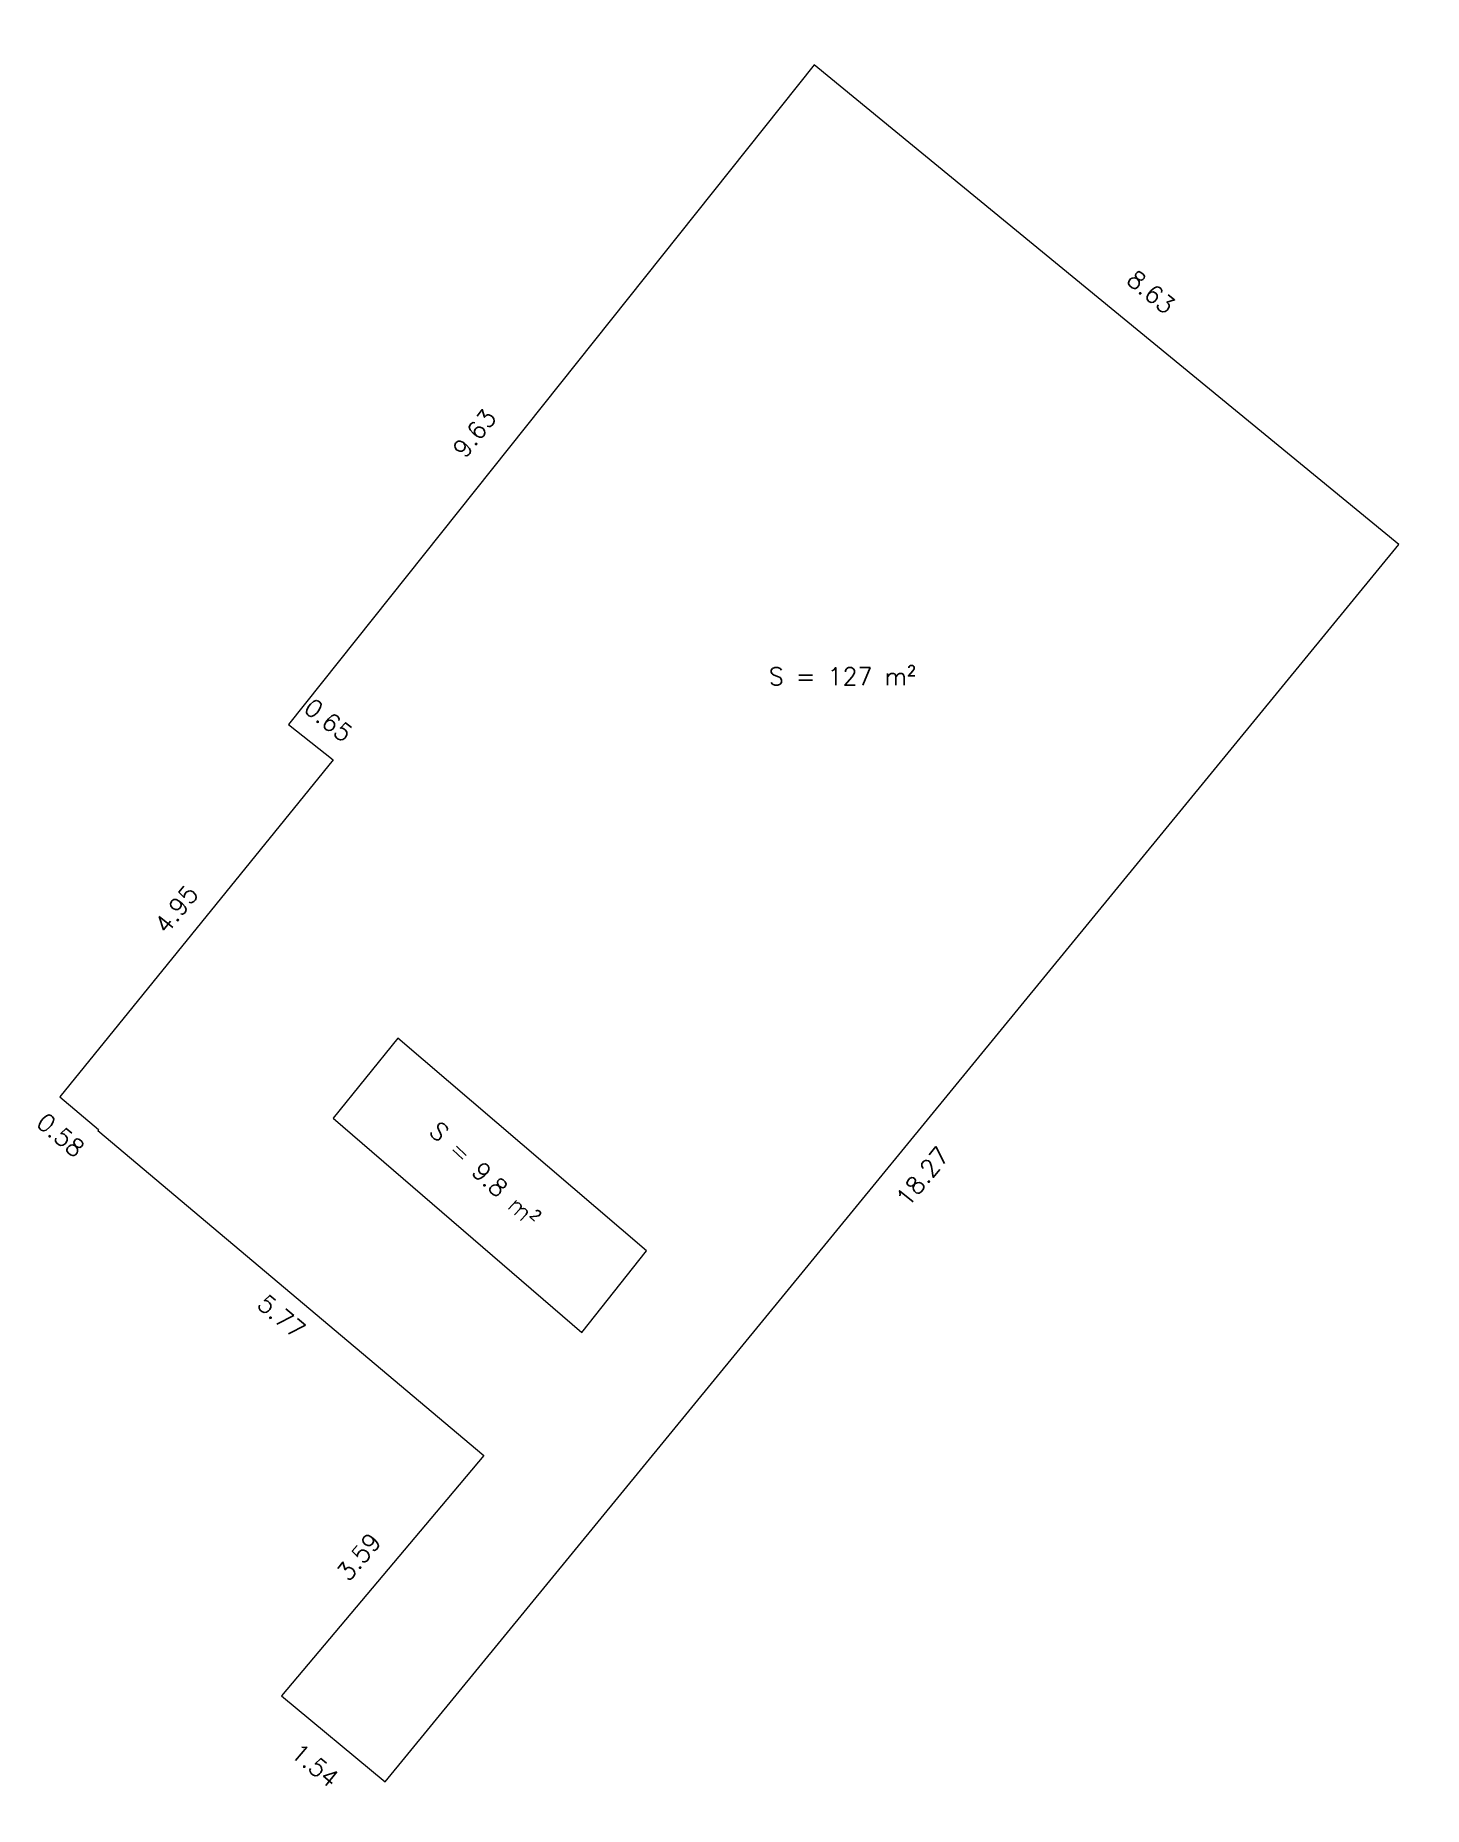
# Model space of a CAD drawing. Header units: metres. Extents: x 7511797.1 to 7511813, y 4691458.6 to 4691478.8.
import ezdxf
from ezdxf.enums import TextEntityAlignment as Align

# ---------------------------------------------------------------- set-up
doc = ezdxf.new("R2010")
doc.units = ezdxf.units.M
doc.layers.add('LLOSHKOBARE_A10_PAR_PARCEL', color=7, linetype='Continuous')
doc.layers.add('lokali', color=1, linetype='Continuous', lineweight=0)
doc.layers.add('shkallet', color=5, linetype='Continuous', lineweight=0)
doc.styles.get("Standard").update_dxf_attribs({"font": 'simplex.shx'})
doc.dimstyles.get("Standard").update_dxf_attribs({"dimtxt": 1, "dimasz": 0.18, "dimexe": 0.18, "dimexo": 0.0625, "dimgap": 0.09, "dimtad": 0, "dimzin": 0, "dimdsep": 46, "dimtxsty": 'Standard', "dimcen": 0.09, "dimse1": 1, "dimse2": 1, "dimsd1": 1, "dimsd2": 1, "dimadec": 0, "dimazin": 0, "dimtfac": 1, "dimtofl": 0, "dimtmove": 0, "dimatfit": 3, "dimfxl": 1, "dimtolj": 1, "dimtzin": 0, "dimarcsym": 0})

# ---------------------------------------------------------------- blocks, each defined once
blk = doc.blocks.new('*D109')
at = {"layer": 'Defpoints', "color": 0, "transparency": 16777216}
for p in [(7511805.689, 4691478.743), (7511806.011, 4691478.486), (7511800.01, 4691470.949)]:
    blk.add_point(p, dxfattribs=at)
at = {"color": 0, "transparency": 16777216, "insert": (7511802.133, 4691474.277), "char_height": 0.2, "attachment_point": 5, "rotation": 51.4709}
blk.add_mtext('\\A1;9.63', dxfattribs=at)
blk = doc.blocks.new('*D110')
at = {"layer": 'Defpoints', "color": 0, "transparency": 16777216}
for p in [(7511800.01, 4691470.949), (7511800.718, 4691470.798), (7511800.517, 4691470.545)]:
    blk.add_point(p, dxfattribs=at)
at = {"color": 0, "transparency": 16777216, "insert": (7511800.464, 4691470.999), "char_height": 0.2, "attachment_point": 5, "rotation": 321.4798}
blk.add_mtext('\\A1;0.65', dxfattribs=at)
blk = doc.blocks.new('*D111')
at = {"layer": 'Defpoints', "color": 0, "transparency": 16777216}
for p in [(7511800.517, 4691470.545), (7511797.152, 4691466.897), (7511797.397, 4691466.698)]:
    blk.add_point(p, dxfattribs=at)
at = {"color": 0, "transparency": 16777216, "insert": (7511798.727, 4691468.839), "char_height": 0.2, "attachment_point": 5, "rotation": 50.963}
blk.add_mtext('\\A1;4.95', dxfattribs=at)
blk = doc.blocks.new('*D112')
at = {"layer": 'Defpoints', "color": 0, "transparency": 16777216}
for p in [(7511797.397, 4691466.698), (7511797.839, 4691466.324), (7511797.627, 4691466.074)]:
    blk.add_point(p, dxfattribs=at)
at = {"color": 0, "transparency": 16777216, "insert": (7511797.406, 4691466.26), "char_height": 0.2, "attachment_point": 5, "rotation": 319.7848}
blk.add_mtext('\\A1;0.58', dxfattribs=at)
blk = doc.blocks.new('*D113')
at = {"layer": 'Defpoints', "color": 0, "transparency": 16777216}
for p in [(7511797.83, 4691466.314), (7511802.239, 4691462.598), (7511802.061, 4691462.387)]:
    blk.add_point(p, dxfattribs=at)
at = {"color": 0, "transparency": 16777216, "insert": (7511799.927, 4691464.187), "char_height": 0.2, "attachment_point": 5, "rotation": 319.8704}
blk.add_mtext('\\A1;5.77', dxfattribs=at)
blk = doc.blocks.new('*D114')
at = {"layer": 'Defpoints', "color": 0, "transparency": 16777216}
for p in [(7511802.239, 4691462.598), (7511799.662, 4691460.077), (7511799.928, 4691459.853)]:
    blk.add_point(p, dxfattribs=at)
at = {"color": 0, "transparency": 16777216, "insert": (7511800.812, 4691461.443), "char_height": 0.2, "attachment_point": 5, "rotation": 49.9042}
blk.add_mtext('\\A1;3.59', dxfattribs=at)
blk = doc.blocks.new('*D115')
at = {"layer": 'Defpoints', "color": 0, "transparency": 16777216}
for p in [(7511799.928, 4691459.853), (7511801.113, 4691458.87), (7511800.88, 4691458.589)]:
    blk.add_point(p, dxfattribs=at)
at = {"color": 0, "transparency": 16777216, "insert": (7511800.312, 4691459.061), "char_height": 0.2, "attachment_point": 5, "rotation": 320.3184}
blk.add_mtext('\\A1;1.54', dxfattribs=at)
blk = doc.blocks.new('*D116')
at = {"layer": 'Defpoints', "color": 0, "transparency": 16777216}
for p in [(7511812.686, 4691473.007), (7511812.97, 4691472.775), (7511801.113, 4691458.87)]:
    blk.add_point(p, dxfattribs=at)
at = {"color": 0, "transparency": 16777216, "insert": (7511807.249, 4691465.786), "char_height": 0.2, "attachment_point": 5, "rotation": 50.6968}
blk.add_mtext('\\A1;18.27', dxfattribs=at)
blk = doc.blocks.new('*D117')
at = {"layer": 'Defpoints', "color": 0, "transparency": 16777216}
for p in [(7511806.287, 4691478.822), (7511806.011, 4691478.486), (7511812.686, 4691473.007)]:
    blk.add_point(p, dxfattribs=at)
at = {"color": 0, "transparency": 16777216, "insert": (7511809.858, 4691475.891), "char_height": 0.2, "attachment_point": 5, "rotation": 320.6212}
blk.add_mtext('\\A1;8.63', dxfattribs=at)

msp = doc.modelspace()

# ---------------------------------------------------------------- linework, layer by layer
at = {"layer": 'lokali', "color": 1, "flags": 128}
msp.add_lwpolyline([(7511797.839, 4691466.324), (7511797.83, 4691466.314), (7511802.239, 4691462.598), (7511801.755, 4691462.023), (7511799.928, 4691459.853), (7511801.113, 4691458.87), (7511812.686, 4691473.007), (7511806.011, 4691478.486), (7511800.01, 4691470.949), (7511800.517, 4691470.545), (7511797.397, 4691466.698)], close=True, dxfattribs=at)
at = {"layer": 'shkallet', "elevation": -0.056, "flags": 128}
msp.add_lwpolyline([(7511800.519, 4691466.453), (7511803.357, 4691464.006), (7511804.095, 4691464.936), (7511801.256, 4691467.368)], close=True, dxfattribs=at)

# ---------------------------------------------------------------- texts
at = {"layer": 'LLOSHKOBARE_A10_PAR_PARCEL', "color": 7}
msp.add_text('S = 127 m²', height=0.2, dxfattribs=at).set_placement((7511806.334, 4691471.501), align=Align.MIDDLE_CENTER)
msp.add_text('S = 9.8 m²', height=0.2, rotation=316.5714, dxfattribs=at).set_placement((7511802.246, 4691465.811), align=Align.MIDDLE_CENTER)

# ---------------------------------------------------------------- dimensions: what is measured, and where the dimension line sits
for base, p1, p2, angle, picture, middle in [((7511805.689, 4691478.743), (7511800.01, 4691470.949), (7511806.011, 4691478.486), 51.4709, '*D109', (7511802.133, 4691474.277)), ((7511806.2872, 4691478.8216), (7511812.6856, 4691473.0075), (7511806.0114, 4691478.4856), 140.6212, '*D117', (7511809.8579, 4691475.8908)), ((7511812.97, 4691472.775), (7511801.113, 4691458.87), (7511812.686, 4691473.007), 50.6968, '*D116', (7511807.249, 4691465.786)), ((7511800.718, 4691470.798), (7511800.01, 4691470.949), (7511800.517, 4691470.545), 321.4798, '*D110', (7511800.464, 4691470.999)), ((7511797.152, 4691466.897), (7511800.517, 4691470.545), (7511797.397, 4691466.698), 230.963, '*D111', (7511798.727, 4691468.839)), ((7511797.627, 4691466.074), (7511797.397, 4691466.698), (7511797.839, 4691466.324), 319.7848, '*D112', (7511797.406, 4691466.26)), ((7511802.061, 4691462.387), (7511797.83, 4691466.314), (7511802.239, 4691462.598), 319.8704, '*D113', (7511799.927, 4691464.187)), ((7511799.662, 4691460.077), (7511802.239, 4691462.598), (7511799.928, 4691459.853), 229.9042, '*D114', (7511800.812, 4691461.443)), ((7511800.88, 4691458.589), (7511799.928, 4691459.853), (7511801.113, 4691458.87), 320.3184, '*D115', (7511800.312, 4691459.061))]:
    dim = msp.add_linear_dim(base=base, p1=p1, p2=p2, angle=angle, dimstyle='Standard', override={"dimtxt": 0.2})
    dim.commit()
    dim.dimension.update_dxf_attribs({"geometry": picture, "text_midpoint": middle, "dimtype": 161})

doc.saveas('drawing.dxf')
